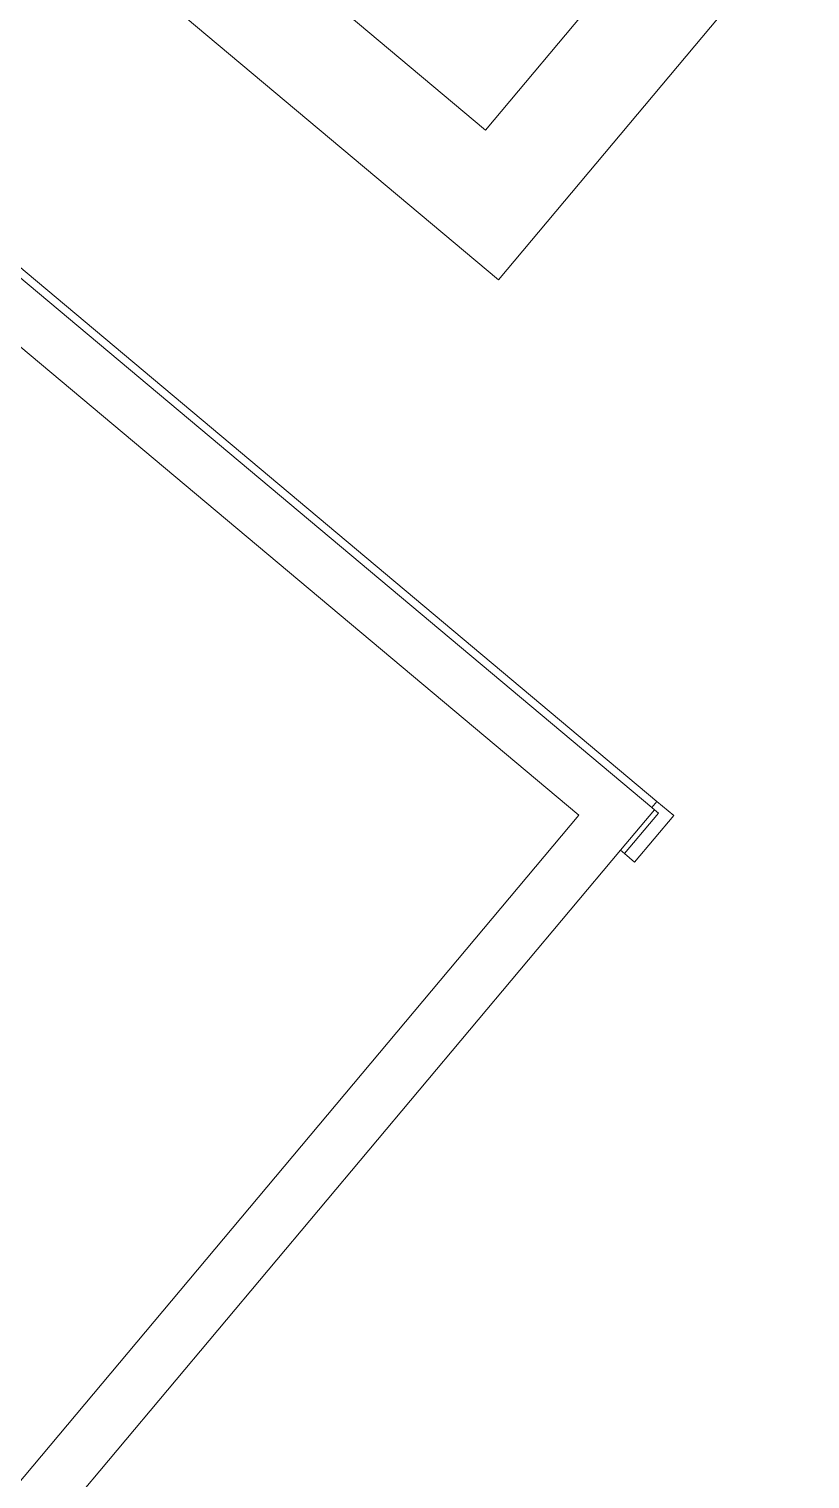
# Model space of a CAD drawing. Header units: metres. Extents: x 822482 to 822767, y 9662202 to 9662512.
# Drawn here: x 822662.4994 to 822662.6465, y 9662368.0326 to 9662368.3059 of the extents above; entities that cross this region are included whole.
import ezdxf

# ---------------------------------------------------------------- set-up
doc = ezdxf.new("R2010")
doc.units = ezdxf.units.M
doc.layers.add('#ARQ_MOB', color=250, linetype='Continuous', lineweight=0)
doc.layers.add('ARQ_NE_MOBILIÁRIOS', color=251, linetype='Continuous', lineweight=0)

# ---------------------------------------------------------------- blocks, each defined once
blk = doc.blocks.new('BEBEDOURO ACQUA GELATA')
at = {"layer": '#ARQ_MOB'}
for p, q in [((55952.825, -10026.348), (55936.526, -10026.348)), ((55952.825, -10026.348), (55936.526, -10026.348)), ((55952.825, -10026.348), (55936.526, -10026.348)), ((55952.825, -10026.348), (55936.526, -10026.348)), ((55952.825, -10026.348), (55936.526, -10026.348)), ((55952.825, -10026.348), (55936.526, -10026.348)), ((55952.825, -10026.348), (55936.526, -10026.348)), ((55952.825, -10026.348), (55936.526, -10026.348)), ((55952.825, -10026.497), (55936.526, -10026.497)), ((55952.825, -10026.497), (55936.526, -10026.497)), ((55952.825, -10026.497), (55936.526, -10026.497)), ((55952.825, -10026.497), (55936.526, -10026.497)), ((55952.825, -10026.497), (55936.526, -10026.497)), ((55952.825, -10026.497), (55936.526, -10026.497)), ((55952.825, -10026.497), (55936.526, -10026.497)), ((55952.825, -10026.497), (55936.526, -10026.497)), ((55952.825, -10026.497), (55952.825, -10026.348)), ((55952.825, -10026.348), (55953.238, -10026.348)), ((55952.825, -10026.497), (55952.825, -10026.348)), ((55952.825, -10026.348), (55953.238, -10026.348)), ((55952.825, -10026.497), (55952.825, -10026.348)), ((55952.825, -10026.348), (55953.238, -10026.348)), ((55952.825, -10026.497), (55952.825, -10026.348)), ((55952.825, -10026.348), (55953.238, -10026.348)), ((55952.825, -10026.497), (55952.825, -10026.348)), ((55952.825, -10026.348), (55953.238, -10026.348)), ((55952.825, -10026.497), (55952.825, -10026.348)), ((55952.825, -10026.348), (55953.238, -10026.348)), ((55952.825, -10026.497), (55952.825, -10026.348)), ((55952.825, -10026.348), (55953.238, -10026.348)), ((55952.825, -10026.497), (55952.825, -10026.348)), ((55952.825, -10026.348), (55953.238, -10026.348)), ((55952.825, -10026.497), (55952.891, -10026.497)), ((55952.825, -10026.497), (55952.891, -10026.497)), ((55952.825, -10026.497), (55952.891, -10026.497)), ((55952.825, -10026.497), (55952.891, -10026.497)), ((55952.825, -10026.497), (55952.891, -10026.497)), ((55952.825, -10026.497), (55952.891, -10026.497)), ((55952.825, -10026.497), (55952.891, -10026.497)), ((55952.825, -10026.497), (55952.891, -10026.497)), ((55952.891, -10026.497), (55952.891, -10027.492)), ((55952.891, -10026.497), (55952.99, -10026.497)), ((55952.891, -10026.497), (55952.891, -10027.492)), ((55952.891, -10026.497), (55952.99, -10026.497)), ((55952.891, -10026.497), (55952.891, -10027.492)), ((55952.891, -10026.497), (55952.99, -10026.497)), ((55952.891, -10026.497), (55952.891, -10027.492)), ((55952.891, -10026.497), (55952.99, -10026.497)), ((55952.891, -10026.497), (55952.891, -10027.492)), ((55952.891, -10026.497), (55952.99, -10026.497)), ((55952.891, -10026.497), (55952.891, -10027.492)), ((55952.891, -10026.497), (55952.99, -10026.497)), ((55952.891, -10026.497), (55952.891, -10027.492)), ((55952.891, -10026.497), (55952.99, -10026.497)), ((55952.891, -10026.497), (55952.891, -10027.492)), ((55952.891, -10026.497), (55952.99, -10026.497)), ((55952.99, -10026.497), (55952.99, -10027.492)), ((55952.99, -10026.497), (55952.99, -10027.492)), ((55952.99, -10026.497), (55952.99, -10027.492)), ((55952.99, -10026.497), (55952.99, -10027.492)), ((55952.99, -10026.497), (55952.99, -10027.492)), ((55952.99, -10026.497), (55952.99, -10027.492)), ((55952.99, -10026.497), (55952.99, -10027.492)), ((55952.99, -10026.497), (55952.99, -10027.492)), ((55953.238, -10026.348), (55953.238, -10027.492)), ((55953.238, -10026.348), (55953.238, -10027.492)), ((55953.238, -10026.348), (55953.238, -10027.492)), ((55953.238, -10026.348), (55953.238, -10027.492)), ((55953.238, -10026.348), (55953.238, -10027.492)), ((55953.238, -10026.348), (55953.238, -10027.492)), ((55953.238, -10026.348), (55953.238, -10027.492)), ((55953.238, -10026.348), (55953.238, -10027.492)), ((55951.863, -10027.492), (55936.197, -10027.492)), ((55951.863, -10027.492), (55936.197, -10027.492)), ((55951.863, -10027.492), (55936.197, -10027.492)), ((55951.863, -10027.492), (55936.197, -10027.492)), ((55951.863, -10027.492), (55936.197, -10027.492)), ((55951.863, -10027.492), (55936.197, -10027.492)), ((55951.863, -10027.492), (55936.197, -10027.492)), ((55951.863, -10027.492), (55936.197, -10027.492)), ((55951.863, -10142.976), (55951.863, -10027.492)), ((55951.863, -10142.976), (55951.863, -10027.492)), ((55951.863, -10142.976), (55951.863, -10027.492)), ((55951.863, -10142.976), (55951.863, -10027.492)), ((55951.863, -10142.976), (55951.863, -10027.492)), ((55951.863, -10142.976), (55951.863, -10027.492)), ((55951.863, -10142.976), (55951.863, -10027.492)), ((55951.863, -10142.976), (55951.863, -10027.492)), ((55952.891, -10027.492), (55952.99, -10027.492)), ((55952.891, -10142.856), (55952.891, -10027.492)), ((55952.891, -10027.492), (55952.99, -10027.492)), ((55952.891, -10142.856), (55952.891, -10027.492)), ((55952.891, -10027.492), (55952.99, -10027.492)), ((55952.891, -10142.856), (55952.891, -10027.492)), ((55952.891, -10027.492), (55952.99, -10027.492)), ((55952.891, -10142.856), (55952.891, -10027.492)), ((55952.891, -10027.492), (55952.99, -10027.492)), ((55952.891, -10142.856), (55952.891, -10027.492)), ((55952.891, -10027.492), (55952.99, -10027.492)), ((55952.891, -10142.856), (55952.891, -10027.492)), ((55952.891, -10027.492), (55952.99, -10027.492)), ((55952.891, -10142.856), (55952.891, -10027.492)), ((55952.891, -10027.492), (55952.99, -10027.492)), ((55952.891, -10142.856), (55952.891, -10027.492)), ((55952.99, -10027.492), (55953.238, -10027.492)), ((55952.99, -10027.492), (55953.238, -10027.492)), ((55952.99, -10027.492), (55953.238, -10027.492)), ((55952.99, -10027.492), (55953.238, -10027.492)), ((55952.99, -10027.492), (55953.238, -10027.492)), ((55952.99, -10027.492), (55953.238, -10027.492)), ((55952.99, -10027.492), (55953.238, -10027.492)), ((55952.99, -10027.492), (55953.238, -10027.492))]:
    blk.add_line(p, q, dxfattribs=at)
blk = doc.blocks.new('A$C8f1b9c42')
at = {"layer": 'ARQ_NE_MOBILIÁRIOS', "linetype": 'Continuous', "transparency": 33554687}
blk.add_lwpolyline([(309.90467, -201.75227), (309.30467, -201.75227), (309.30467, -197.10227), (309.90467, -197.10227), (309.90467, -201.75227)], dxfattribs=at)
blk.add_lwpolyline([(309.88467, -198.58227), (309.32467, -198.58227), (309.32467, -197.12227), (309.88467, -197.12227)], close=True, dxfattribs=at)
at = {"layer": 'ARQ_NE_MOBILIÁRIOS', "xscale": 0.01, "yscale": 0.01, "zscale": 0.01, "rotation": 180.000000003544}
blk.add_blockref('BEBEDOURO ACQUA GELATA', (868.74688, -297.3096), dxfattribs=at)

msp = doc.modelspace()

# ---------------------------------------------------------------- block references
at = {"ltscale": 10, "rotation": 140.0090103764572}
msp.add_blockref('A$C8f1b9c42', (822772.88904, 9662018.46966), dxfattribs=at)

doc.saveas('drawing.dxf')
